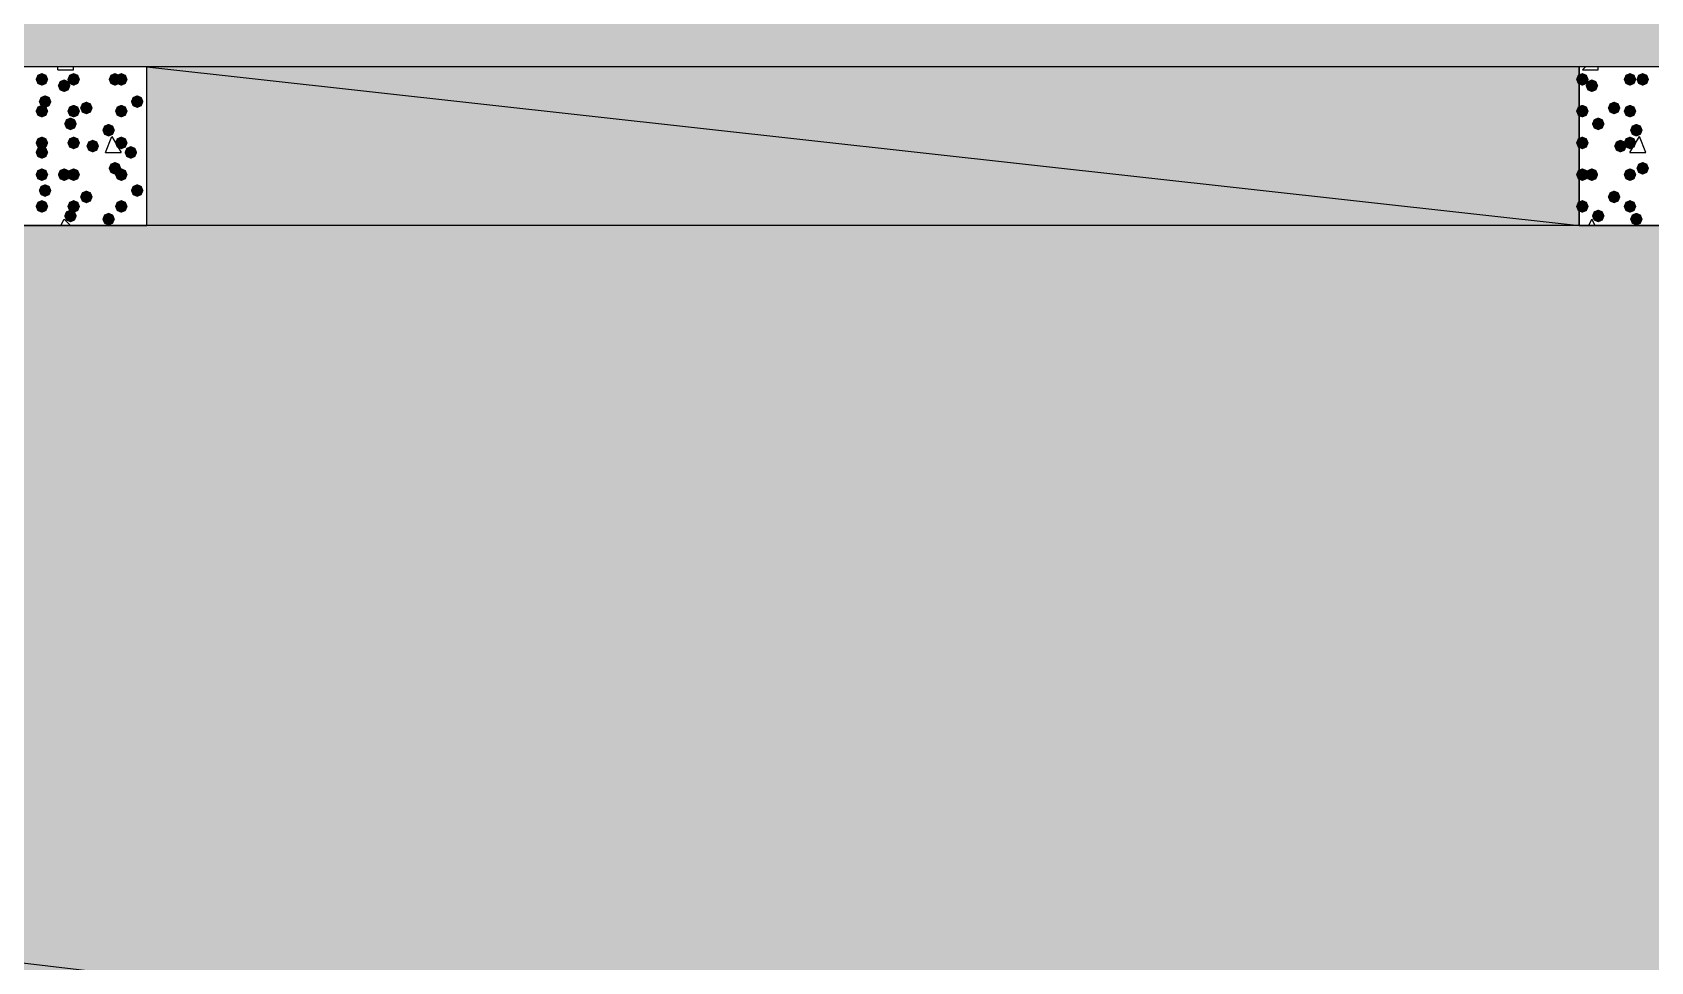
# Model space of a CAD drawing. Header units: millimetres. Extents: x 0 to 420, y 0 to 297.
# Drawn here: x 301.33 to 322.9, y 194.83 to 207.21 of the extents above; entities that cross this region are included whole.
import ezdxf

# ---------------------------------------------------------------- set-up
doc = ezdxf.new("R2010")
doc.units = ezdxf.units.MM
doc.layers.get('0').update_dxf_attribs({"linetype": 'CONTINUOUS'})

msp = doc.modelspace()

# ---------------------------------------------------------------- hatches: boundary and pattern name
at = {"true_color": 0x000008}
h = msp.add_hatch(color=0, dxfattribs=at)
h.paths.add_polyline_path([(379.518333, 225.806), (33.401, 225.806), (379.518333, 206.756)], flags=0)
h.paths.add_polyline_path([(33.401, 225.806), (379.518333, 206.756), (33.401, 206.756)], flags=0)
at = {"true_color": 0x000007}
for points in [[(301.540333, 206.586667), (301.515463, 206.526871), (301.455667, 206.502), (301.395871, 206.526871), (301.371, 206.586667), (301.395871, 206.646462), (301.455667, 206.671333), (301.515462, 206.646463)], [(301.963667, 206.586667), (301.938796, 206.526871), (301.879, 206.502), (301.819204, 206.526871), (301.794333, 206.586667), (301.819204, 206.646462), (301.879, 206.671333), (301.938796, 206.646463)], [(302.514, 206.586667), (302.489129, 206.526871), (302.429333, 206.502), (302.369537, 206.526871), (302.344667, 206.586667), (302.369537, 206.646462), (302.429333, 206.671333), (302.489129, 206.646463)], [(302.598667, 206.586667), (302.573796, 206.526871), (302.514, 206.502), (302.454204, 206.526871), (302.429333, 206.586667), (302.454204, 206.646462), (302.514, 206.671333), (302.573796, 206.646463)], [(322.072, 206.586667), (322.047129, 206.526871), (321.987333, 206.502), (321.927538, 206.526871), (321.902667, 206.586667), (321.927537, 206.646462), (321.987333, 206.671333), (322.047129, 206.646463)], [(322.707, 206.586667), (322.682129, 206.526871), (322.622333, 206.502), (322.562538, 206.526871), (322.537667, 206.586667), (322.562537, 206.646462), (322.622333, 206.671333), (322.682129, 206.646463)], [(322.876333, 206.586667), (322.851462, 206.526871), (322.791667, 206.502), (322.731871, 206.526871), (322.707, 206.586667), (322.731871, 206.646462), (322.791667, 206.671333), (322.851462, 206.646463)], [(301.836667, 206.502), (301.811796, 206.442204), (301.752, 206.417333), (301.692204, 206.442204), (301.667333, 206.502), (301.692204, 206.561796), (301.752, 206.586667), (301.811796, 206.561796)], [(322.199, 206.502), (322.174129, 206.442204), (322.114333, 206.417333), (322.054537, 206.442204), (322.029667, 206.502), (322.054537, 206.561796), (322.114333, 206.586667), (322.174129, 206.561796)], [(301.540333, 206.163333), (301.515463, 206.103537), (301.455667, 206.078667), (301.395871, 206.103537), (301.371, 206.163333), (301.395871, 206.223129), (301.455667, 206.248), (301.515462, 206.223129)], [(301.582667, 206.290333), (301.557796, 206.230537), (301.498, 206.205667), (301.438204, 206.230537), (301.413333, 206.290333), (301.438204, 206.350129), (301.498, 206.375), (301.557796, 206.350129)], [(301.963667, 206.163333), (301.938796, 206.103537), (301.879, 206.078667), (301.819204, 206.103537), (301.794333, 206.163333), (301.819204, 206.223129), (301.879, 206.248), (301.938796, 206.223129)], [(302.133, 206.205667), (302.108129, 206.145871), (302.048333, 206.121), (301.988538, 206.145871), (301.963667, 206.205667), (301.988537, 206.265462), (302.048333, 206.290333), (302.108129, 206.265463)], [(302.598667, 206.163333), (302.573796, 206.103537), (302.514, 206.078667), (302.454204, 206.103537), (302.429333, 206.163333), (302.454204, 206.223129), (302.514, 206.248), (302.573796, 206.223129)], [(302.810333, 206.290333), (302.785462, 206.230537), (302.725667, 206.205667), (302.665871, 206.230537), (302.641, 206.290333), (302.665871, 206.350129), (302.725667, 206.375), (302.785462, 206.350129)], [(322.072, 206.163333), (322.047129, 206.103537), (321.987333, 206.078667), (321.927538, 206.103537), (321.902667, 206.163333), (321.927537, 206.223129), (321.987333, 206.248), (322.047129, 206.223129)], [(322.495333, 206.205667), (322.470463, 206.145871), (322.410667, 206.121), (322.350871, 206.145871), (322.326, 206.205667), (322.350871, 206.265462), (322.410667, 206.290333), (322.470462, 206.265463)], [(322.707, 206.163333), (322.682129, 206.103537), (322.622333, 206.078667), (322.562538, 206.103537), (322.537667, 206.163333), (322.562537, 206.223129), (322.622333, 206.248), (322.682129, 206.223129)], [(301.921333, 205.994), (301.896462, 205.934204), (301.836667, 205.909333), (301.776871, 205.934204), (301.752, 205.994), (301.776871, 206.053796), (301.836667, 206.078667), (301.896462, 206.053796)], [(302.429333, 205.909333), (302.404462, 205.849538), (302.344667, 205.824667), (302.284871, 205.849538), (302.26, 205.909333), (302.284871, 205.969129), (302.344667, 205.994), (302.404462, 205.969129)], [(322.283667, 205.994), (322.258796, 205.934204), (322.199, 205.909333), (322.139204, 205.934204), (322.114333, 205.994), (322.139204, 206.053796), (322.199, 206.078667), (322.258796, 206.053796)], [(322.791667, 205.909333), (322.766796, 205.849538), (322.707, 205.824667), (322.647204, 205.849538), (322.622333, 205.909333), (322.647204, 205.969129), (322.707, 205.994), (322.766796, 205.969129)], [(301.540333, 205.74), (301.515463, 205.680204), (301.455667, 205.655333), (301.395871, 205.680204), (301.371, 205.74), (301.395871, 205.799796), (301.455667, 205.824667), (301.515462, 205.799796)], [(301.963667, 205.74), (301.938796, 205.680204), (301.879, 205.655333), (301.819204, 205.680204), (301.794333, 205.74), (301.819204, 205.799796), (301.879, 205.824667), (301.938796, 205.799796)], [(302.217667, 205.697667), (302.192796, 205.637871), (302.133, 205.613), (302.073204, 205.637871), (302.048333, 205.697667), (302.073204, 205.757462), (302.133, 205.782333), (302.192796, 205.757463)], [(302.598667, 205.74), (302.573796, 205.680204), (302.514, 205.655333), (302.454204, 205.680204), (302.429333, 205.74), (302.454204, 205.799796), (302.514, 205.824667), (302.573796, 205.799796)], [(322.072, 205.74), (322.047129, 205.680204), (321.987333, 205.655333), (321.927538, 205.680204), (321.902667, 205.74), (321.927537, 205.799796), (321.987333, 205.824667), (322.047129, 205.799796)], [(322.58, 205.697667), (322.555129, 205.637871), (322.495333, 205.613), (322.435538, 205.637871), (322.410667, 205.697667), (322.435537, 205.757462), (322.495333, 205.782333), (322.555129, 205.757463)], [(322.707, 205.74), (322.682129, 205.680204), (322.622333, 205.655333), (322.562538, 205.680204), (322.537667, 205.74), (322.562537, 205.799796), (322.622333, 205.824667), (322.682129, 205.799796)], [(301.540333, 205.613), (301.515463, 205.553204), (301.455667, 205.528333), (301.395871, 205.553204), (301.371, 205.613), (301.395871, 205.672796), (301.455667, 205.697667), (301.515462, 205.672796)], [(302.725667, 205.613), (302.700796, 205.553204), (302.641, 205.528333), (302.581204, 205.553204), (302.556333, 205.613), (302.581204, 205.672796), (302.641, 205.697667), (302.700796, 205.672796)], [(301.540333, 205.316667), (301.515463, 205.256871), (301.455667, 205.232), (301.395871, 205.256871), (301.371, 205.316667), (301.395871, 205.376462), (301.455667, 205.401333), (301.515462, 205.376463)], [(301.836667, 205.316667), (301.811796, 205.256871), (301.752, 205.232), (301.692204, 205.256871), (301.667333, 205.316667), (301.692204, 205.376462), (301.752, 205.401333), (301.811796, 205.376463)], [(301.963667, 205.316667), (301.938796, 205.256871), (301.879, 205.232), (301.819204, 205.256871), (301.794333, 205.316667), (301.819204, 205.376462), (301.879, 205.401333), (301.938796, 205.376463)], [(302.514, 205.401333), (302.489129, 205.341537), (302.429333, 205.316667), (302.369537, 205.341537), (302.344667, 205.401333), (302.369537, 205.461129), (302.429333, 205.486), (302.489129, 205.461129)], [(302.598667, 205.316667), (302.573796, 205.256871), (302.514, 205.232), (302.454204, 205.256871), (302.429333, 205.316667), (302.454204, 205.376462), (302.514, 205.401333), (302.573796, 205.376463)], [(322.072, 205.316667), (322.047129, 205.256871), (321.987333, 205.232), (321.927538, 205.256871), (321.902667, 205.316667), (321.927537, 205.376462), (321.987333, 205.401333), (322.047129, 205.376463)], [(322.199, 205.316667), (322.174129, 205.256871), (322.114333, 205.232), (322.054537, 205.256871), (322.029667, 205.316667), (322.054537, 205.376462), (322.114333, 205.401333), (322.174129, 205.376463)], [(322.707, 205.316667), (322.682129, 205.256871), (322.622333, 205.232), (322.562538, 205.256871), (322.537667, 205.316667), (322.562537, 205.376462), (322.622333, 205.401333), (322.682129, 205.376463)], [(322.876333, 205.401333), (322.851462, 205.341537), (322.791667, 205.316667), (322.731871, 205.341537), (322.707, 205.401333), (322.731871, 205.461129), (322.791667, 205.486), (322.851462, 205.461129)], [(301.582667, 205.105), (301.557796, 205.045204), (301.498, 205.020333), (301.438204, 205.045204), (301.413333, 205.105), (301.438204, 205.164796), (301.498, 205.189667), (301.557796, 205.164796)], [(302.810333, 205.105), (302.785462, 205.045204), (302.725667, 205.020333), (302.665871, 205.045204), (302.641, 205.105), (302.665871, 205.164796), (302.725667, 205.189667), (302.785462, 205.164796)], [(301.540333, 204.893333), (301.515463, 204.833537), (301.455667, 204.808667), (301.395871, 204.833537), (301.371, 204.893333), (301.395871, 204.953129), (301.455667, 204.978), (301.515462, 204.953129)], [(301.963667, 204.893333), (301.938796, 204.833537), (301.879, 204.808667), (301.819204, 204.833537), (301.794333, 204.893333), (301.819204, 204.953129), (301.879, 204.978), (301.938796, 204.953129)], [(302.133, 205.020333), (302.108129, 204.960537), (302.048333, 204.935667), (301.988538, 204.960537), (301.963667, 205.020333), (301.988537, 205.080129), (302.048333, 205.105), (302.108129, 205.080129)], [(302.598667, 204.893333), (302.573796, 204.833537), (302.514, 204.808667), (302.454204, 204.833537), (302.429333, 204.893333), (302.454204, 204.953129), (302.514, 204.978), (302.573796, 204.953129)], [(322.072, 204.893333), (322.047129, 204.833537), (321.987333, 204.808667), (321.927538, 204.833537), (321.902667, 204.893333), (321.927537, 204.953129), (321.987333, 204.978), (322.047129, 204.953129)], [(322.495333, 205.020333), (322.470463, 204.960537), (322.410667, 204.935667), (322.350871, 204.960537), (322.326, 205.020333), (322.350871, 205.080129), (322.410667, 205.105), (322.470462, 205.080129)], [(322.707, 204.893333), (322.682129, 204.833537), (322.622333, 204.808667), (322.562538, 204.833537), (322.537667, 204.893333), (322.562537, 204.953129), (322.622333, 204.978), (322.682129, 204.953129)], [(301.921333, 204.766333), (301.896462, 204.706537), (301.836667, 204.681667), (301.776871, 204.706537), (301.752, 204.766333), (301.776871, 204.826129), (301.836667, 204.851), (301.896462, 204.826129)], [(302.429333, 204.724), (302.404462, 204.664204), (302.344667, 204.639333), (302.284871, 204.664204), (302.26, 204.724), (302.284871, 204.783796), (302.344667, 204.808667), (302.404462, 204.783796)], [(322.283667, 204.766333), (322.258796, 204.706537), (322.199, 204.681667), (322.139204, 204.706537), (322.114333, 204.766333), (322.139204, 204.826129), (322.199, 204.851), (322.258796, 204.826129)], [(322.791667, 204.724), (322.766796, 204.664204), (322.707, 204.639333), (322.647204, 204.664204), (322.622333, 204.724), (322.647204, 204.783796), (322.707, 204.808667), (322.766796, 204.783796)]]:
    msp.add_hatch(color=0, dxfattribs=at).paths.add_polyline_path(points, flags=0)
at = {"true_color": 0x000008}
h = msp.add_hatch(color=0, dxfattribs=at)
h.paths.add_polyline_path([(321.945, 206.756), (302.852667, 206.756), (321.945, 204.639333)], flags=0)
h.paths.add_polyline_path([(302.852667, 206.756), (321.945, 204.639333), (302.852667, 204.639333)], flags=0)
h = msp.add_hatch(color=0, dxfattribs=at)
h.paths.add_polyline_path([(379.518333, 204.639333), (218.101333, 204.639333), (379.518333, 185.547)], flags=0)
h.paths.add_polyline_path([(218.101333, 204.639333), (379.518333, 185.547), (218.101333, 185.547)], flags=0)

# ---------------------------------------------------------------- linework, layer by layer
at = {"color": 0, "true_color": 0x000008}
for points in [[(33.401, 225.806), (379.518333, 206.756), (33.401, 206.756)], [(321.945, 206.756), (302.852667, 206.756), (321.945, 204.639333)], [(302.852667, 206.756), (321.945, 204.639333), (302.852667, 204.639333)], [(379.518333, 204.639333), (218.101333, 204.639333), (379.518333, 185.547)]]:
    msp.add_lwpolyline(points, close=True, dxfattribs=at)
at = {"color": 0, "true_color": 0x000007}
for points in [[(300.736, 206.756), (300.736, 204.639333), (302.852667, 204.639333), (302.852667, 206.756)], [(321.945, 206.756), (321.945, 204.639333), (324.061667, 204.639333), (324.061667, 206.756)]]:
    msp.add_lwpolyline(points, close=True, dxfattribs=at)
for points in [[(301.667333, 206.713667), (301.667333, 206.756)], [(301.667333, 206.713667), (301.879, 206.713667)], [(301.879, 206.713667), (301.879, 206.756)], [(321.987333, 206.713667), (322.029667, 206.756)], [(321.987333, 206.713667), (322.199, 206.713667)], [(322.199, 206.713667), (322.199, 206.756)], [(302.302333, 205.613), (302.387, 205.824667), (302.514, 205.613)], [(322.622333, 205.613), (322.749333, 205.824667)], [(322.834, 205.613), (322.749333, 205.824667)], [(302.302333, 205.613), (302.514, 205.613)], [(322.622333, 205.613), (322.834, 205.613)], [(301.709667, 204.639333), (301.752, 204.724)], [(301.836667, 204.639333), (301.752, 204.724)], [(322.072, 204.639333), (322.114333, 204.724)], [(322.156667, 204.639333), (322.114333, 204.724)]]:
    msp.add_lwpolyline(points, dxfattribs=at)

doc.saveas('drawing.dxf')
